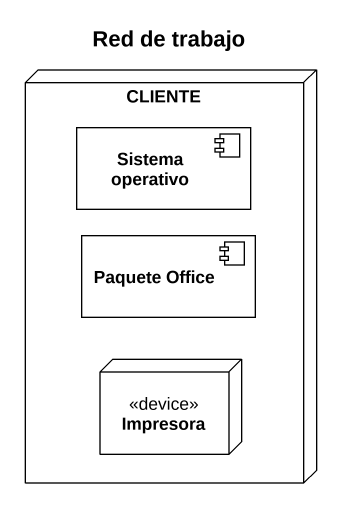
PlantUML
@startuml
title Red de trabajo
node CLIENTE {
  component "Sistema operativo" as Sistema_operativo
  component "Paquete Office" as Paquete_Office
  node Impresora <<device>>
}
@enduml
